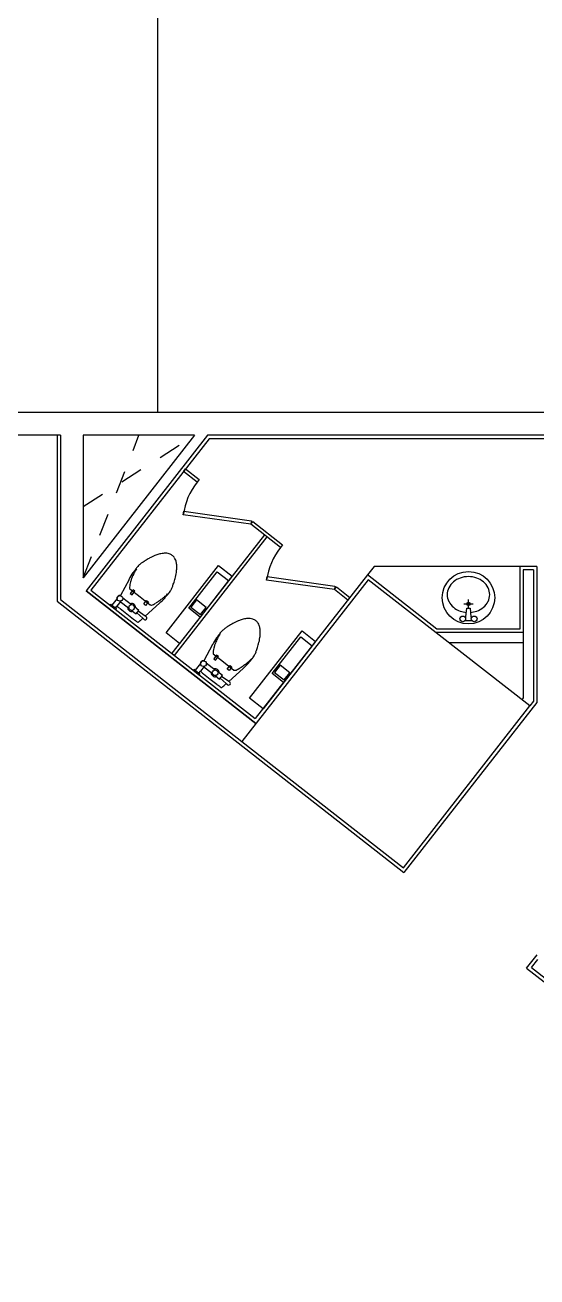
# Model space of a CAD drawing. Header units: millimetres. Extents: x -7718 to 421089, y 87466 to 341395.
# Drawn here: x 371592 to 376084, y 160324 to 171309 of the extents above; entities that cross this region are included whole.
import ezdxf

# ---------------------------------------------------------------- set-up
doc = ezdxf.new("R2010")
doc.units = ezdxf.units.MM
doc.header["$LTSCALE"] = 200
doc.header["$MEASUREMENT"] = 0
doc.linetypes.add('HIDDEN', pattern=[2, 1, -1])
doc.layers.add('e-plan', color=9, linetype='CONTINUOUS')

msp = doc.modelspace()

# ---------------------------------------------------------------- linework, layer by layer
at = {"layer": 'e-plan'}
for p, q in [((372753, 181709), (372753, 167909)), ((384353, 167909), (366603, 167909)), ((371903, 167709), (366603, 167709)), ((371873, 167709), (371873, 166252)), ((371903, 167709), (371903, 166267)), ((373079, 167709), (372103, 167709)), ((373079, 167709), (372103, 166459)), ((372103, 167709), (372103, 166459)), ((373193, 167709), (372128, 166345)), ((373208, 167679), (372170, 166350)), ((379803, 167709), (373193, 167709)), ((379773, 167679), (373208, 167679)), ((372983, 167390), (373001, 167414)), ((373001, 167414), (373119, 167321)), ((373101, 167298), (372983, 167390)), ((373119, 167321), (373101, 167298)), ((372979, 167012), (372984, 167042)), ((373574, 166928), (372979, 167012)), ((372984, 167042), (373578, 166958)), ((373578, 166958), (373574, 166928)), ((373574, 166928), (373592, 166952)), ((373834, 166725), (373574, 166928)), ((373592, 166952), (373852, 166749)), ((372903, 165777), (373715, 166817)), ((373692, 166836), (373408, 166473)), ((373852, 166749), (373834, 166725)), ((372829, 165975), (373290, 166566)), ((373290, 166566), (373409, 166473)), ((376083, 166559), (375933, 166559)), ((375933, 166559), (375933, 166009)), ((376083, 166559), (376083, 165364)), ((372504, 166444), (372428, 166302)), ((373409, 166473), (372947, 165882)), ((373028, 166192), (373278, 166512)), ((373378, 166434), (373128, 166114)), ((373378, 166434), (373128, 166114)), ((373278, 166512), (373378, 166434)), ((373409, 166473), (373378, 166434)), ((373378, 166434), (373378, 166434)), ((373408, 166473), (373409, 166473)), ((374597, 166484), (373612, 165223)), ((373712, 166439), (373716, 166469)), ((374306, 166356), (373712, 166439)), ((373716, 166469), (374311, 166385)), ((375205, 166009), (374597, 166484)), ((375963, 166529), (375963, 165979)), ((376053, 166529), (375963, 166529)), ((376053, 166529), (376053, 165375)), ((372128, 166345), (373617, 165181)), ((373617, 165181), (372128, 166345)), ((372170, 166350), (373612, 165223)), ((372510, 166363), (372601, 166292)), ((372540, 166352), (372515, 166321)), ((372515, 166321), (372531, 166309)), ((372531, 166309), (372556, 166340)), ((372556, 166340), (372540, 166352)), ((374311, 166385), (374306, 166356)), ((374306, 166356), (374325, 166379)), ((374425, 166263), (374306, 166356)), ((374325, 166379), (374443, 166287)), ((371873, 166252), (374917, 163873)), ((371903, 166267), (373494, 165023)), ((372345, 166225), (372335, 166220)), ((372335, 166220), (372390, 166177)), ((372353, 166219), (372345, 166225)), ((372399, 166278), (372353, 166219)), ((372353, 166219), (372385, 166194)), ((372385, 166194), (372398, 166211)), ((372431, 166254), (372398, 166211)), ((372424, 166253), (372503, 166191)), ((372449, 166284), (372527, 166223)), ((372590, 166173), (372551, 166204)), ((372601, 166292), (372691, 166221)), ((372634, 166229), (372658, 166260)), ((372649, 166216), (372634, 166229)), ((372647, 166122), (372772, 166235)), ((372674, 166248), (372649, 166216)), ((372658, 166260), (372674, 166248)), ((373097, 166265), (373048, 166202)), ((373048, 166202), (373132, 166136)), ((373181, 166199), (373097, 166265)), ((374443, 166287), (374425, 166263)), ((375443, 166229), (375523, 166229)), ((375483, 166189), (375483, 166269)), ((372393, 166188), (372385, 166194)), ((372390, 166177), (372393, 166188)), ((372425, 166189), (372484, 166142)), ((372484, 166142), (372543, 166096)), ((372526, 166173), (372566, 166142)), ((372566, 166142), (372590, 166173)), ((372572, 166150), (372625, 166103)), ((372647, 166122), (372584, 166166)), ((372602, 166082), (372625, 166103)), ((372625, 166103), (372636, 166093)), ((372654, 166117), (372647, 166122)), ((373128, 166114), (372879, 165796)), ((373128, 166114), (373028, 166192)), ((373132, 166136), (373181, 166199)), ((375453, 166112), (375456, 166112)), ((375461, 166116), (375469, 166193)), ((375469, 166193), (375497, 166193)), ((375497, 166193), (375504, 166116)), ((375509, 166112), (375512, 166112)), ((373561, 165402), (374023, 165993)), ((374023, 165993), (374141, 165901)), ((375933, 166009), (375205, 166009)), ((375453, 166084), (375512, 166084)), ((375963, 165989), (375963, 165406)), ((372947, 165882), (372829, 165975)), ((373237, 165872), (373161, 165730)), ((374141, 165901), (373680, 165310)), ((373761, 165620), (374011, 165940)), ((374011, 165940), (374111, 165861)), ((375963, 165979), (375195, 165979)), ((375963, 165889), (375310, 165889)), ((372879, 165796), (372903, 165777)), ((373243, 165790), (373334, 165720)), ((373273, 165780), (373248, 165748)), ((373264, 165736), (373289, 165768)), ((373289, 165768), (373273, 165780)), ((374111, 165861), (373861, 165541)), ((373078, 165653), (373068, 165648)), ((373086, 165647), (373078, 165653)), ((373132, 165706), (373086, 165647)), ((373164, 165681), (373131, 165639)), ((373157, 165680), (373236, 165619)), ((373181, 165712), (373260, 165650)), ((373248, 165748), (373264, 165736)), ((373334, 165720), (373424, 165649)), ((373366, 165656), (373391, 165688)), ((373382, 165644), (373366, 165656)), ((373380, 165550), (373505, 165662)), ((373407, 165675), (373382, 165644)), ((373391, 165688), (373407, 165675)), ((373830, 165692), (373781, 165629)), ((373914, 165626), (373830, 165692)), ((373068, 165648), (373123, 165605)), ((373086, 165647), (373118, 165622)), ((373118, 165622), (373131, 165639)), ((373126, 165616), (373118, 165622)), ((373123, 165605), (373126, 165616)), ((373158, 165616), (373217, 165570)), ((373217, 165570), (373276, 165524)), ((373259, 165600), (373299, 165569)), ((373323, 165601), (373284, 165632)), ((373299, 165569), (373323, 165601)), ((373305, 165577), (373358, 165530)), ((373380, 165550), (373317, 165593)), ((373387, 165545), (373380, 165550)), ((373861, 165541), (373761, 165620)), ((373781, 165629), (373865, 165563)), ((373865, 165563), (373914, 165626)), ((373335, 165510), (373358, 165530)), ((373358, 165530), (373369, 165521)), ((373680, 165310), (373561, 165402)), ((376083, 165364), (374917, 163873)), ((375963, 165406), (375950, 165389)), ((376053, 165375), (376021, 165334)), ((375993, 163033), (376085, 163151)), ((375993, 163033), (379460, 160324)), ((376035, 163038), (376091, 163109)), ((376035, 163038), (379455, 160366))]:
    msp.add_line(p, q, dxfattribs=at)
at = {"layer": 'e-plan', "linetype": 'HIDDEN'}
for p, q in [((372103, 167084), (373079, 167709)), ((372103, 166459), (372591, 167709))]:
    msp.add_line(p, q, dxfattribs=at)
at = {"layer": 'e-plan', "ltscale": 400}
for p, q in [((374655, 166559), (374597, 166484)), ((375933, 166559), (374655, 166559))]:
    msp.add_line(p, q, dxfattribs=at)
at = {"layer": 'e-plan', "ltscale": 0.5}
for p, q in [((374602, 166442), (373494, 165023)), ((376021, 165334), (374602, 166442)), ((374912, 163915), (376021, 165334)), ((373494, 165023), (374912, 163915))]:
    msp.add_line(p, q, dxfattribs=at)
at = {"layer": 'e-plan'}
for centre, radius in [((375483, 166284), 230), ((372424, 166278), 25), ((372527, 166198), 25), ((375483, 166229), 15), ((375433, 166098), 25), ((375533, 166098), 25), ((373157, 165705), 25), ((373260, 165625), 25)]:
    msp.add_circle(centre, radius, dxfattribs=at)
for centre, radius, start, end in [((373574, 166928), 600, 142.0014, 172.0014), ((373099, 165847), 887, 114.4942, 118.0389), ((372821, 166456), 217, 105.1315, 114.4942), ((372836, 166402), 273, 96.7823, 105.1315), ((372823, 166509), 165, 85.6915, 96.7823), ((372829, 166592), 82.6, 69.9915, 85.6915), ((372820, 166568), 108, 61.4638, 69.9915), ((372830, 166586), 87.7, 52.0014, 61.4638), ((372830, 166586), 87.7, 42.5391, 52.0014), ((372815, 166572), 108, 34.0114, 42.5391), ((374306, 166356), 600, 142.0014, 172.0014), ((372908, 166261), 441, 140.0291, 146.7651), ((372849, 166350), 337, 146.4001, 153.658), ((372802, 166350), 304, 133.2553, 140.0291), ((372740, 166416), 213, 125.1653, 133.2553), ((372880, 166217), 456, 123.5665, 125.1653), ((373185, 165758), 1007, 122.4906, 123.5665), ((372946, 166133), 562, 118.0389, 122.4906), ((372836, 166586), 82.6, 18.3114, 34.0114), ((372758, 166560), 165, 7.2206, 18.3114), ((372706, 166546), 217, 349.5087, 358.8713), ((372651, 166547), 273, 358.8713, 7.2206), ((373187, 166079), 775, 146.7651, 151.848), ((372812, 166352), 303, 164.8068, 168.5665), ((372746, 166370), 234, 157.9468, 164.8068), ((373084, 166233), 599, 153.658, 157.9468), ((372363, 166589), 562, 341.5123, 345.9639), ((372048, 166667), 887, 345.9639, 349.5087), ((375456, 166299), 162, 130.3466, 154.0053), ((375472, 166280), 187, 109.3849, 130.3466), ((375483, 166251), 218, 90, 109.3849), ((375483, 166251), 218, 70.6151, 90), ((375493, 166280), 187, 49.6534, 70.6151), ((375509, 166299), 162, 25.9947, 49.6534), ((372683, 166362), 174, 171.5689, 178.8713), ((372512, 166366), 3.54, 178.8713, 232.0014), ((372980, 166318), 475, 168.5665, 171.5689), ((372663, 166481), 244, 308.4181, 317.6027), ((372496, 166583), 441, 317.2378, 323.9738), ((372608, 166502), 304, 323.9738, 330.7476), ((372687, 166457), 213, 330.7476, 338.8375), ((372460, 166545), 456, 338.8375, 340.4364), ((371941, 166730), 1007, 340.4364, 341.5123), ((375431, 166311), 135, 154.0053, 180), ((375431, 166311), 135, 180, 205.9947), ((375534, 166311), 135, 0, 25.9947), ((375534, 166311), 135, 334.0053, 0), ((372710, 166553), 463, 227.6632, 232.0014), ((372424, 166278), 25, 80.9386, 178.8713), ((372527, 166198), 35, 356.8513, 107.1515), ((372699, 166231), 12.3, 232.0014, 277.0014), ((372694, 166273), 54.8, 277.0014, 297.9292), ((372583, 166482), 291, 297.9292, 301.4454), ((372441, 166715), 564, 301.4454, 303.9728), ((372161, 167130), 1064, 303.9728, 306.056), ((372252, 166809), 775, 312.1549, 317.2378), ((372300, 166939), 828, 306.056, 308.4181), ((375456, 166323), 162, 205.9947, 229.6534), ((375509, 166323), 162, 310.3466, 334.0053), ((372527, 166198), 35, 176.8513, 287.1515), ((372828, 166461), 463, 232.0014, 237.712), ((372646, 166105), 15, 228.635, 55.3679), ((373554, 165883), 217, 105.1315, 114.4942), ((373568, 165830), 273, 96.7823, 105.1315), ((373556, 165937), 165, 85.6915, 96.7823), ((373562, 166019), 82.6, 69.9915, 85.6915), ((373553, 165995), 108, 61.4638, 69.9915), ((373563, 166013), 87.7, 52.0014, 61.4638), ((375472, 166342), 187, 229.6534, 250.6151), ((375483, 166372), 218, 250.6151, 265.3623), ((375456, 166117), 5, 270, 354.6091), ((375483, 166372), 218, 274.6377, 289.3849), ((375509, 166117), 5, 185.3909, 270), ((375493, 166342), 187, 289.3849, 310.3466), ((372583, 166074), 5.01, 237.712, 294.9278), ((372577, 166088), 20, 294.9278, 307.9652), ((372435, 166270), 251, 307.9652, 311.6417), ((373535, 165777), 304, 133.2553, 140.0291), ((373473, 165843), 213, 125.1653, 133.2553), ((373613, 165645), 456, 123.5665, 125.1653), ((373918, 165186), 1007, 122.4906, 123.5665), ((373679, 165560), 562, 118.0389, 122.4906), ((373831, 165274), 887, 114.4942, 118.0389), ((373563, 166013), 87.7, 42.5391, 52.0014), ((373548, 165999), 108, 34.0114, 42.5391), ((373569, 166014), 82.6, 18.3114, 34.0114), ((373491, 165988), 165, 7.2206, 18.3114), ((373383, 165974), 273, 358.8713, 7.2206), ((373920, 165506), 775, 146.7651, 151.848), ((373479, 165798), 234, 157.9468, 164.8068), ((373817, 165661), 599, 153.658, 157.9468), ((373641, 165689), 441, 140.0291, 146.7651), ((373582, 165777), 337, 146.4001, 153.658), ((373096, 166016), 562, 341.5123, 345.9639), ((372781, 166095), 887, 345.9639, 349.5087), ((373439, 165973), 217, 349.5087, 358.8713), ((373416, 165790), 174, 171.5689, 178.8713), ((373245, 165793), 3.54, 178.8713, 232.0014), ((373713, 165746), 475, 168.5665, 171.5689), ((373545, 165780), 303, 164.8068, 168.5665), ((373341, 165929), 304, 323.9738, 330.7476), ((373420, 165885), 213, 330.7476, 338.8375), ((373193, 165973), 456, 338.8375, 340.4364), ((372674, 166157), 1007, 340.4364, 341.5123), ((373157, 165705), 25, 80.9386, 178.8713), ((373260, 165625), 35, 356.8513, 107.1515), ((373427, 165701), 54.8, 277.0014, 297.9292), ((373316, 165910), 291, 297.9292, 301.4454), ((373174, 166142), 564, 301.4454, 303.9728), ((372894, 166557), 1064, 303.9728, 306.056), ((372985, 166237), 775, 312.1549, 317.2378), ((373033, 166366), 828, 306.056, 308.4181), ((373396, 165909), 244, 308.4181, 317.6027), ((373229, 166010), 441, 317.2378, 323.9738), ((373442, 165981), 463, 227.6632, 232.0014), ((373260, 165625), 35, 176.8513, 287.1515), ((373379, 165532), 15, 228.635, 55.3679), ((373432, 165659), 12.3, 232.0014, 277.0014), ((373561, 165888), 463, 232.0014, 237.712), ((373316, 165501), 5.01, 237.712, 294.9278), ((373310, 165515), 20, 294.9278, 307.9652), ((373168, 165697), 251, 307.9652, 311.6417)]:
    msp.add_arc(centre, radius, start, end, dxfattribs=at)

doc.saveas('drawing.dxf')
